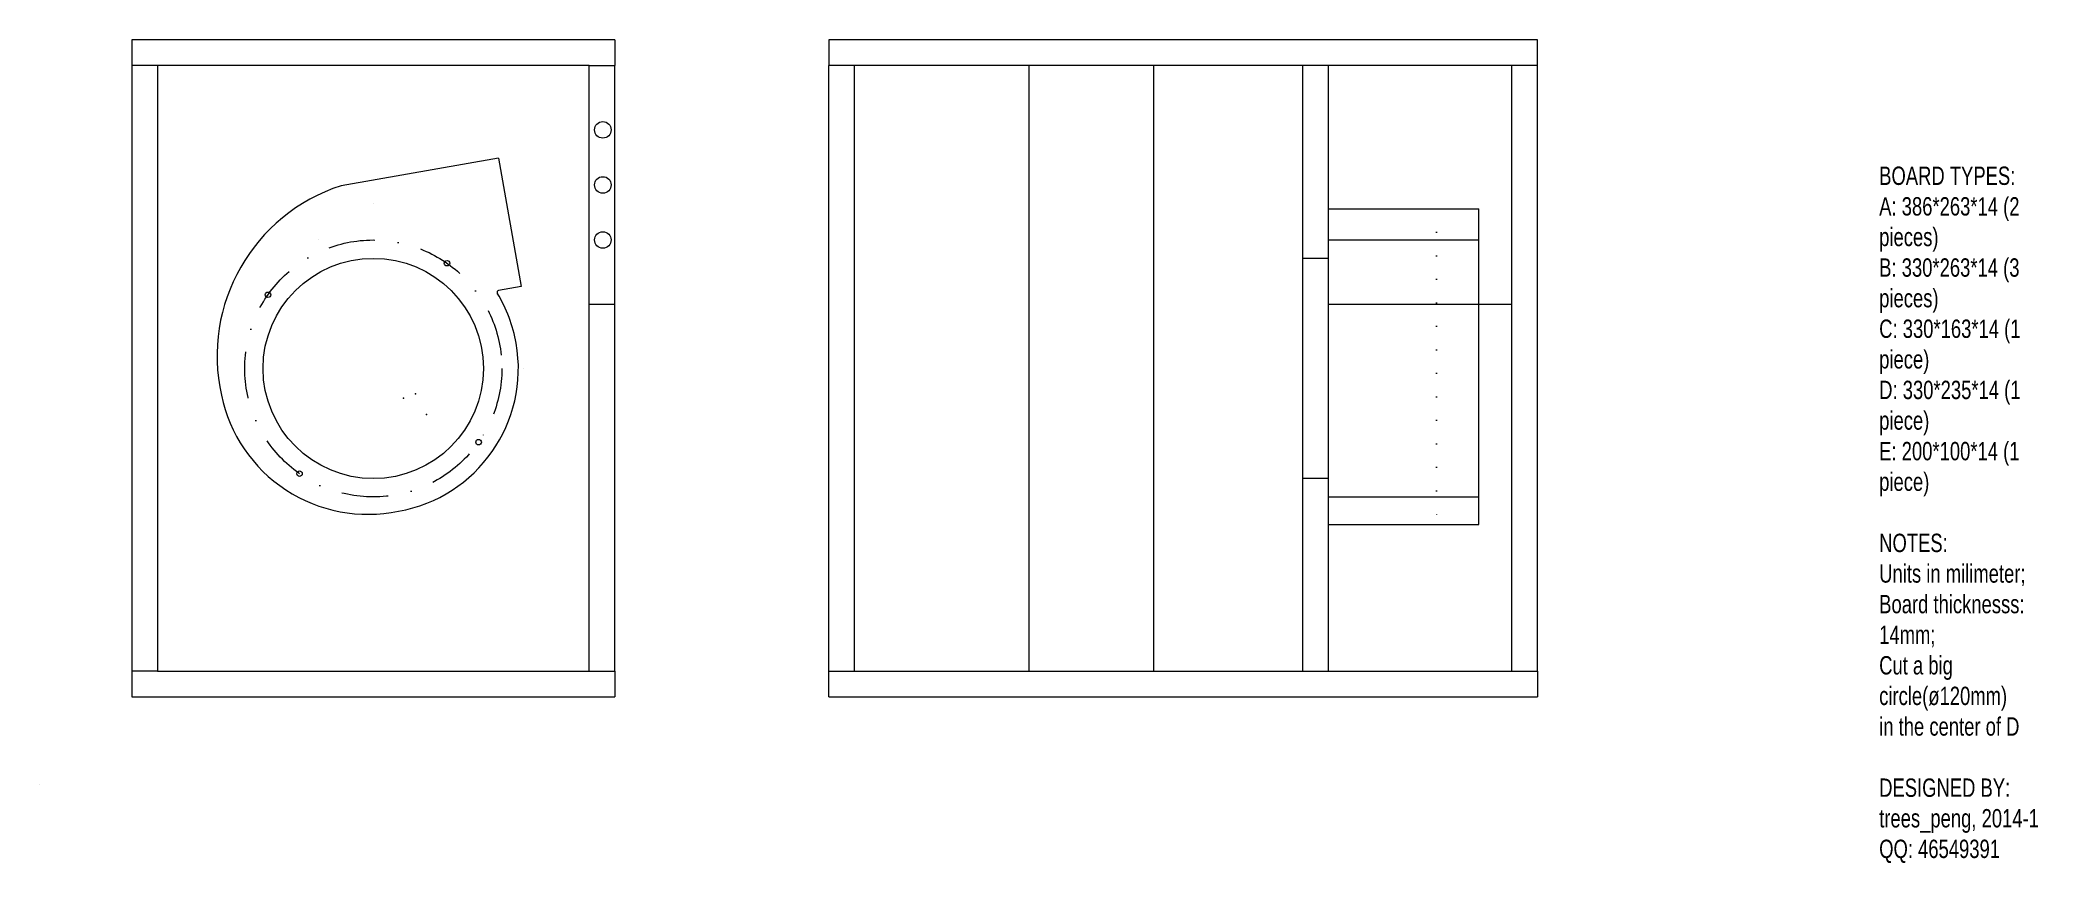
# Model space of a CAD drawing. Extents: x -102 to 986, y -269 to 179.
import ezdxf

# ---------------------------------------------------------------- set-up
doc = ezdxf.new("R2010")
doc.units = 0
doc.linetypes.add('DASHDOTX2', pattern=[50.8, 25.4, -12.7, 0, -12.7])
doc.linetypes.add('DOTX2', pattern=[12.7, 0, -12.7])
doc.layers.get('0').update_dxf_attribs({"linetype": 'CONTINUOUS', "lineweight": 0})
for name, color, linetype, lineweight in [('case', 7, 'CONTINUOUS', 0), ('filter', 6, 'CONTINUOUS', 0), ('mark', 56, 'CONTINUOUS', 0), ('motor', 5, 'CONTINUOUS', 0)]:
    doc.layers.add(name, color=color, linetype=linetype, lineweight=lineweight)
doc.styles.get("Standard").update_dxf_attribs({"font": 'txt', "width": 0.75})

# ---------------------------------------------------------------- blocks, each defined once
blk = doc.blocks.new('filter_503')
at = {"layer": 'filter'}
for p, q in [((0, 330), (0, 0)), ((68, 330), (0, 330)), ((68, 0), (68, 330)), ((0, 0), (68, 0))]:
    blk.add_line(p, q, dxfattribs=at)
blk = doc.blocks.new('motor')
at = {"layer": 'motor'}
for p, q in [((-101, 87), (-101, 0)), ((-101, 87), (-30, 87)), ((-30, 87), (-30, 74.6)), ((-101, 0), (-101, 0))]:
    blk.add_line(p, q, dxfattribs=at)
at = {"layer": 'motor', "linetype": 'DASHDOTX2'}
blk.add_circle((0, 0), 70, dxfattribs=at)
at = {"layer": 'motor'}
for centre in [(-49.5, 49.5), (49.5, 49.5), (-49.5, -49.5), (49.5, -49.5)]:
    blk.add_circle(centre, 1.5, dxfattribs=at)
for centre, radius, start, end in [((0, 0), 79, 90, 111.2538), ((0, 0), 79, 0, 90), ((-29, 74.6), 1, 180, 291.2538), ((-2.5, -2.5), 81.5, 271.757, 1.757), ((-4.4, 13.5), 97.6, 187.9418, 272.5587)]:
    blk.add_arc(centre, radius, start, end, dxfattribs=at)

msp = doc.modelspace()

# ---------------------------------------------------------------- linework, layer by layer
msp.add_line((-101.5, -226.5), (-101.5, -226.5))
at = {"layer": 'case'}
for p, q in [((-51.5, 179), (-51.5, -179)), ((211.5, 179), (-51.5, 179)), ((211.5, 179), (211.5, 165)), ((328, 179), (328, 165)), ((714, 179), (328, 179)), ((714, 165), (714, 179)), ((-37.5, 165), (-51.5, 165)), ((197.5, 165), (-37.5, 165)), ((-37.5, 165), (-37.5, -165)), ((197.5, -165), (197.5, 165)), ((197.5, 165), (211.5, 165)), ((211.5, -165), (211.5, 165)), ((328, -165), (328, 165)), ((714, 165), (328, 165)), ((342, -165), (342, 165)), ((437, 165), (437, -165)), ((586, 165), (586, -165)), ((600, 165), (600, -165)), ((700, -165), (700, 165)), ((714, -165), (714, 165)), ((600, 60), (586, 60)), ((197.5, 35), (211.5, 35)), ((600, 35), (700, 35)), ((600, -60), (586, -60)), ((-37.5, -165), (-51.5, -165)), ((-37.5, -165), (197.5, -165)), ((197.5, -165), (211.5, -165)), ((211.5, -165), (211.5, -179)), ((328, -179), (328, -165)), ((328, -165), (714, -165)), ((714, -165), (714, -179)), ((-51.5, -179), (211.5, -179)), ((328, -179), (714, -179))]:
    msp.add_line(p, q, dxfattribs=at)
for centre, radius in [((205, 130), 4.5), ((205, 100), 4.5), ((205, 70), 4.5), ((80, 0), 60)]:
    msp.add_circle(centre, radius, dxfattribs=at)
at = {"layer": 'mark'}
for p in [(96.44544, -16.17408), (103.03488, -13.77792), (109.02528, -25.15968)]:
    msp.add_point(p, dxfattribs=at)
at = {"layer": 'motor'}
for p, q in [((80, 90), (80, 90)), ((600, 87), (600, -85)), ((600, 87), (682, 87)), ((682, -85), (682, 87)), ((50, 70), (50, 70)), ((600, 70), (682, 70)), ((159, 0), (159, 0)), ((162, 0), (162, 0)), ((600, -70), (682, -70)), ((600, -85), (682, -85))]:
    msp.add_line(p, q, dxfattribs=at)
at = {"layer": 'motor', "linetype": 'DOTX2'}
msp.add_line((659, 87), (659, -85), dxfattribs=at)

# ---------------------------------------------------------------- block references
at = {"layer": 'filter'}
msp.add_blockref('filter_503', (437, -165), dxfattribs=at)
at = {"layer": 'motor', "rotation": 280}
msp.add_blockref('motor', (80, 0), dxfattribs=at)

# ---------------------------------------------------------------- texts
at = {"layer": 'mark', "insert": (900, 110), "char_height": 10, "width": 100, "attachment_point": 1}
msp.add_mtext('BOARD TYPES:\\PA: 386*263*14 (2 pieces)\\PB: 330*263*14 (3 pieces)\\PC: 330*163*14 (1 piece)\\PD: 330*235*14 (1 piece)\\PE: 200*100*14 (1 piece)\\P\\PNOTES:\\PUnits in milimeter;\\PBoard thicknesss: 14mm;\\PCut a big circle(ø120mm)\\Pin the center of D\\P\\PDESIGNED BY:\\Ptrees_peng, 2014-1\\PQQ: 46549391', dxfattribs=at)

doc.saveas('drawing.dxf')
